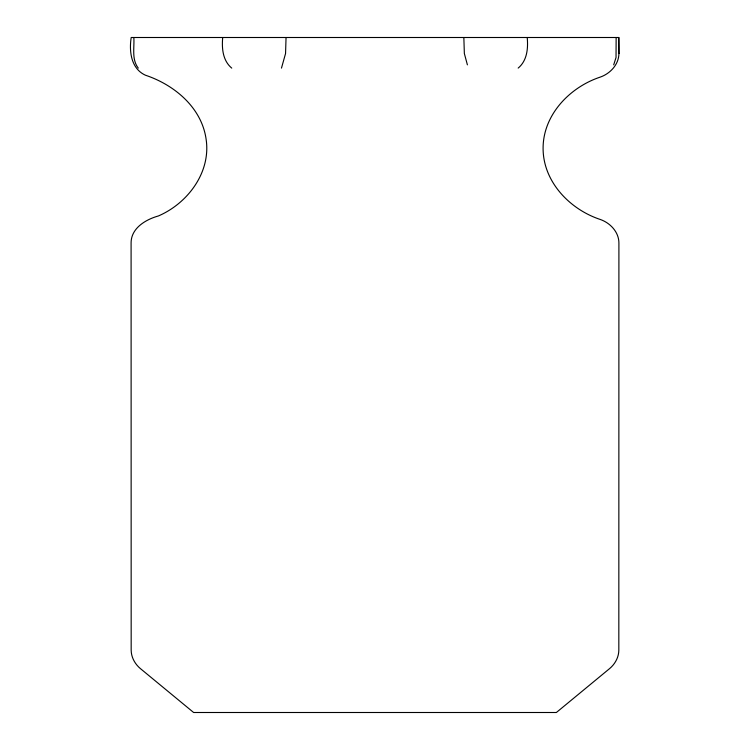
<?xml version="1.0" encoding="UTF-8"?>
<svg xmlns="http://www.w3.org/2000/svg" width="750" height="750" viewBox="0 0 750 750"><rect width="100%" height="100%" fill="white"/><g stroke="black" fill="none" stroke-linecap="round" stroke-linejoin="round"><path stroke-width="1.12" d="M618.909 53.503C618.862 64.594 610.069 73.791 599.963 77.194C569.644 87.337 543.056 114.956 543.094 148.284C543.056 181.613 569.644 209.231 599.963 219.366C610.069 222.75 618.928 231.956 618.909 243.066L618.825 650.306C618.713 657.403 615.056 663.994 609.694 668.522L556.369 712.5L193.631 712.5L140.306 668.522C134.944 663.994 131.278 657.403 131.175 650.306L131.091 243.009C131.006 228.169 145.734 219.506 158.362 215.972C187.819 203.306 211.134 172.2 206.1 139.144C201.6 107.475 174.338 84.844 145.397 75.197C131.044 68.653 129 51.328 131.203 37.5L618.797 37.5L618.909 53.503L618.797 37.5M281.475 68.109L285.553 53.531L286.05 37.5M613.697 64.847L616.031 57.478L616.144 37.5M518.175 68.091C527.175 60.628 528.244 48.356 527.212 37.5M231.75 68.119C222.741 60.647 221.681 48.366 222.703 37.5M138.291 68.128C131.456 59.353 134.512 47.663 133.837 37.5M467.4 64.866L464.353 53.512L463.847 37.5"/></g></svg>
